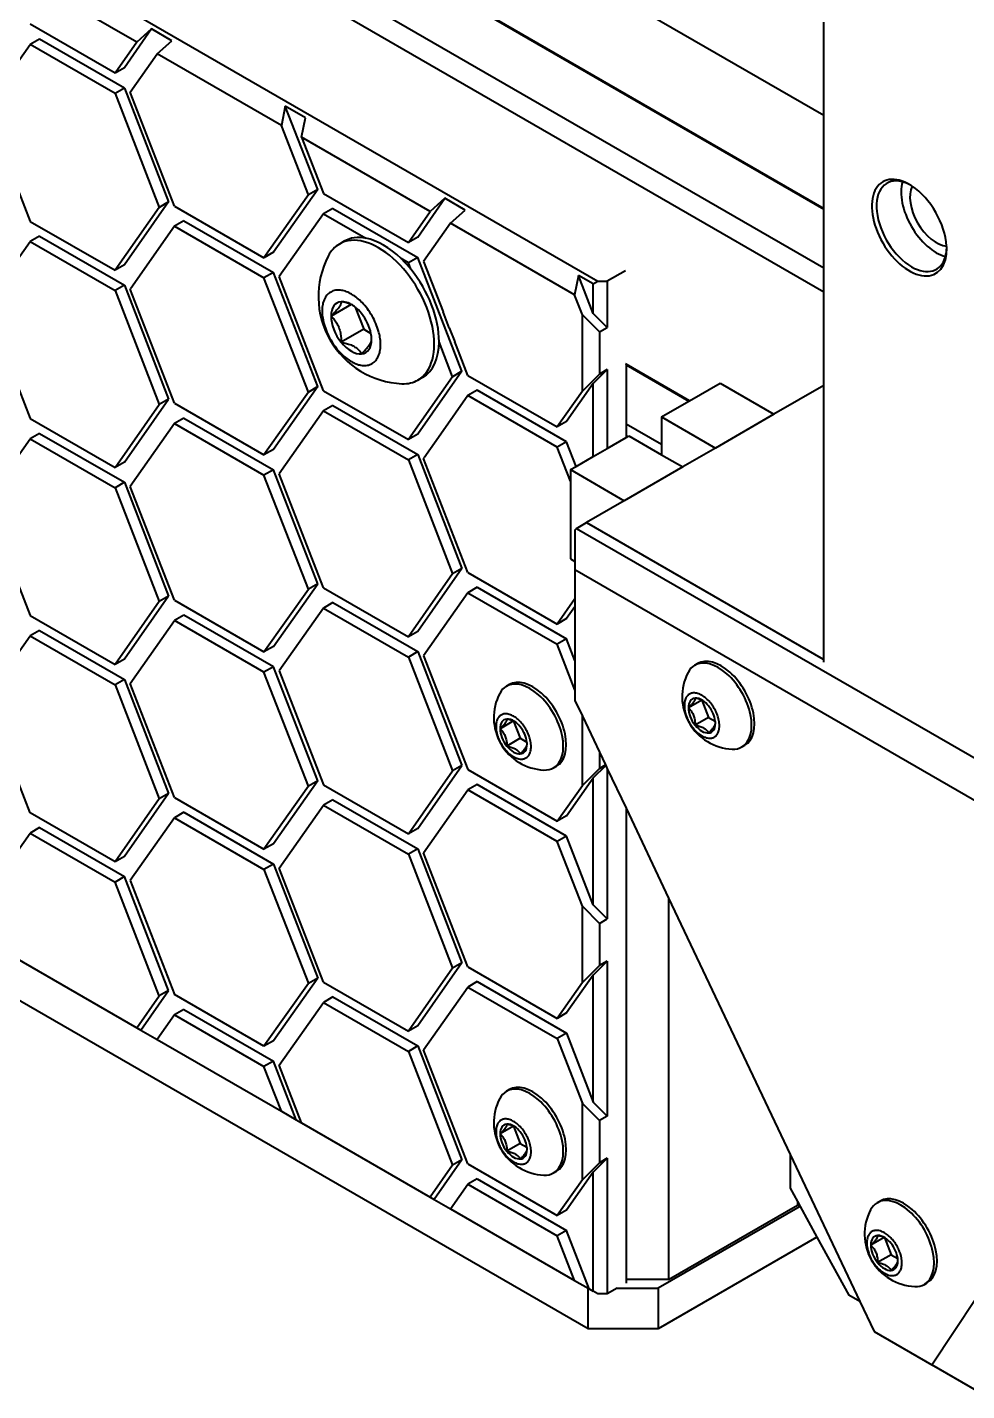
# Model space of a CAD drawing. Header units: millimetres. Extents: x 15 to 415, y 5 to 292.
# Drawn here: x 284.03 to 291.13, y 71.3 to 81.61 of the extents above; entities that cross this region are included whole.
import ezdxf

# ---------------------------------------------------------------- set-up
doc = ezdxf.new("R2010")
doc.units = ezdxf.units.MM
doc.layers.add('Geometries', color=7, linetype='Continuous')

msp = doc.modelspace()

# ---------------------------------------------------------------- linework, layer by layer
at = {"layer": 'Geometries', "linetype": 'Continuous', "lineweight": 40}
for p, q in [((276.6738, 88.6623), (290.0463, 80.9417)), ((273.3276, 88.354), (288.3387, 79.6873)), ((276.2337, 88.2069), (290.0463, 80.2322)), ((275.9715, 87.9145), (290.0463, 79.7884)), ((290.0463, 79.6047), (275.6929, 87.8916)), ((284.8546, 81.4948), (283.883, 82.0557)), ((284.6898, 81.2598), (284.0486, 81.63)), ((287.5234, 81.694), (290.0463, 80.2375)), ((290.0463, 80.9417), (290.0463, 81.6459)), ((284.1193, 81.5177), (284.0486, 81.4769)), ((284.7605, 81.1475), (284.1193, 81.5177)), ((284.9661, 81.5937), (284.7605, 81.3006)), ((284.9661, 81.5937), (284.8546, 81.4948)), ((285.1191, 81.5053), (284.9661, 81.5937)), ((283.7132, 81.0021), (284.0486, 81.4769)), ((284.6898, 81.1067), (284.0486, 81.4769)), ((284.8546, 81.4948), (284.6898, 81.2598)), ((285.0076, 81.4064), (285.1191, 81.5053)), ((284.8047, 81.117), (285.0076, 81.4064)), ((285.9466, 80.8643), (285.0076, 81.4064)), ((284.7605, 81.3006), (284.6898, 81.2598)), ((284.7605, 81.1475), (284.6898, 81.1067)), ((284.6898, 81.1067), (285.0235, 80.2456)), ((284.7605, 81.1475), (285.0942, 80.2864)), ((285.1384, 80.2558), (284.8047, 81.117)), ((283.7132, 81.0021), (284.0486, 80.1399)), ((285.9763, 81.0104), (285.9466, 80.8643)), ((286.1296, 80.922), (285.9763, 81.0104)), ((286.2213, 80.3807), (285.9763, 81.0104)), ((286.0998, 80.7758), (286.1296, 80.922)), ((290.0463, 80.2375), (290.0463, 80.9417)), ((286.1506, 80.3399), (285.9466, 80.8643)), ((287.0714, 80.2149), (286.0998, 80.7758)), ((286.0998, 80.7758), (286.2654, 80.3502)), ((285.0942, 80.2864), (284.7605, 79.8105)), ((285.0942, 80.2864), (285.0235, 80.2456)), ((286.1506, 80.3399), (285.8152, 79.865)), ((286.2213, 80.3807), (285.8859, 79.9058)), ((286.2213, 80.3807), (286.1506, 80.3399)), ((286.2654, 80.3502), (286.9066, 79.98)), ((286.9773, 80.0208), (287.1828, 80.3138)), ((287.1828, 80.3138), (287.0714, 80.2149)), ((287.3359, 80.2255), (287.1828, 80.3138)), ((285.0235, 80.2456), (284.6898, 79.7697)), ((285.1384, 80.2558), (285.8152, 79.865)), ((286.2654, 80.1971), (285.93, 79.7222)), ((286.3361, 80.2379), (286.2654, 80.1971)), ((286.2654, 80.1971), (286.586, 80.012)), ((286.3361, 80.2379), (286.9773, 79.8677)), ((286.9066, 79.98), (287.0714, 80.2149)), ((287.2244, 80.1265), (287.3359, 80.2255)), ((290.0463, 80.2322), (290.0463, 80.2375)), ((290.0463, 79.7884), (290.0463, 80.2322)), ((284.0486, 80.1399), (284.6898, 79.7697)), ((285.1383, 80.1027), (284.8089, 79.633)), ((285.2091, 80.1435), (285.1383, 80.1027)), ((285.1383, 80.1027), (285.8152, 79.7119)), ((285.2091, 80.1435), (285.8859, 79.7528)), ((287.2244, 80.1265), (287.0214, 79.8371)), ((288.1617, 79.5854), (287.2244, 80.1265)), ((288.264, 71.7696), (273.9561, 80.0303)), ((283.7132, 79.5119), (284.0486, 79.9868)), ((284.1193, 80.0276), (284.0486, 79.9868)), ((284.0486, 79.9868), (284.6898, 79.6166)), ((284.1193, 80.0276), (284.7605, 79.6574)), ((286.4216, 79.9897), (286.3852, 79.9686)), ((286.9773, 80.0208), (286.9066, 79.98)), ((285.8859, 79.9058), (285.8152, 79.865)), ((284.7605, 79.8105), (284.6898, 79.7697)), ((286.9066, 79.8269), (286.8511, 79.8589)), ((286.9773, 79.8677), (286.9066, 79.8269)), ((286.9258, 79.7774), (286.9066, 79.8269)), ((287.311, 79.0065), (286.9773, 79.8677)), ((287.0214, 79.8371), (287.1691, 79.4561)), ((288.5464, 79.7664), (288.4094, 79.6873)), ((290.0463, 79.6047), (290.0463, 79.7884)), ((285.8859, 79.7528), (285.8152, 79.7119)), ((286.1506, 78.8498), (285.8152, 79.7119)), ((286.2213, 78.8906), (285.8859, 79.7528)), ((286.2654, 78.86), (285.93, 79.7222)), ((288.1915, 79.7315), (288.1617, 79.5854)), ((288.3034, 79.4439), (288.1915, 79.7315)), ((288.3034, 79.6669), (288.1915, 79.7315)), ((288.3034, 79.6669), (288.3387, 79.6873)), ((288.3034, 79.4439), (288.3034, 79.6669)), ((288.3387, 79.6873), (288.4094, 79.6873)), ((288.4094, 79.6873), (288.4094, 79.3382)), ((284.7605, 79.6574), (284.6898, 79.6166)), ((284.6898, 79.6166), (285.0235, 78.7554)), ((284.7605, 79.6574), (285.0942, 78.7963)), ((284.8047, 79.6269), (284.8089, 79.633)), ((285.1383, 78.7657), (284.8047, 79.6269)), ((288.221, 79.4329), (288.1617, 79.5854)), ((290.0463, 78.8997), (290.0463, 79.6047)), ((283.7132, 79.5119), (284.0486, 78.6498)), ((286.4738, 79.511), (286.3223, 79.4235)), ((286.4013, 79.5319), (286.3989, 79.5324)), ((286.5039, 79.4924), (286.569, 79.3245)), ((287.1929, 79.3945), (287.1691, 79.4561)), ((287.2158, 79.3356), (287.1929, 79.3945)), ((288.221, 78.8562), (288.221, 79.4329)), ((288.221, 79.4329), (288.3503, 79.304)), ((288.4094, 79.3382), (288.3034, 79.4439)), ((286.569, 79.3245), (286.3989, 79.2262)), ((286.569, 79.3245), (286.6238, 79.2928)), ((287.2158, 79.3356), (287.2569, 79.2295)), ((288.3503, 79.304), (288.4094, 79.3382)), ((288.3503, 79.304), (288.3503, 78.985)), ((287.2403, 78.9657), (287.1383, 79.2289)), ((287.2619, 79.2166), (287.2569, 79.2295)), ((287.2846, 79.1579), (287.2619, 79.2166)), ((287.3551, 78.9759), (287.2846, 79.1579)), ((288.5508, 79.0596), (288.5464, 79.0622)), ((289.0306, 78.7826), (288.5508, 79.0596)), ((288.5508, 79.0596), (288.5508, 79.0544)), ((288.5508, 79.0544), (289.026, 78.78)), ((288.5508, 79.0544), (288.5508, 78.6105)), ((287.2403, 78.9657), (286.9066, 78.4898)), ((287.311, 79.0065), (286.9773, 78.5307)), ((287.0154, 78.9613), (286.9789, 78.9402)), ((287.311, 79.0065), (287.2403, 78.9657)), ((287.3551, 78.9759), (288.0303, 78.5861)), ((288.221, 78.8562), (288.3503, 78.985)), ((288.3034, 78.9134), (288.4094, 79.0191)), ((288.4094, 79.0191), (288.3503, 78.985)), ((288.4094, 79.0191), (288.4094, 78.424)), ((286.1506, 78.8498), (285.8152, 78.3749)), ((286.2213, 78.8906), (285.8859, 78.4158)), ((286.2213, 78.8906), (286.1506, 78.8498)), ((286.2654, 78.86), (286.9066, 78.4898)), ((287.4258, 78.8637), (287.3551, 78.8229)), ((288.101, 78.4738), (287.4258, 78.8637)), ((288.221, 78.8562), (288.0303, 78.5861)), ((288.3034, 78.9134), (288.101, 78.6269)), ((288.3034, 78.3628), (288.3034, 78.9134)), ((289.0306, 78.7826), (289.262, 78.9162)), ((289.262, 78.9162), (289.6685, 78.6815)), ((290.0463, 78.8997), (289.6685, 78.6815)), ((290.0463, 76.8329), (290.0463, 78.8997)), ((284.6898, 78.2796), (285.0235, 78.7554)), ((284.7605, 78.3204), (285.0942, 78.7963)), ((285.0942, 78.7963), (285.0235, 78.7554)), ((285.1383, 78.7657), (285.8152, 78.3749)), ((286.3361, 78.7478), (286.2654, 78.707)), ((286.3361, 78.7478), (286.9773, 78.3776)), ((287.3551, 78.8229), (287.1505, 78.5311)), ((288.0303, 78.433), (287.3551, 78.8229)), ((288.82, 78.6611), (289.026, 78.78)), ((289.026, 78.78), (289.0306, 78.7826)), ((284.0486, 78.6498), (284.6898, 78.2796)), ((285.2091, 78.6534), (285.1384, 78.6126)), ((285.2091, 78.6534), (285.8859, 78.2627)), ((286.2654, 78.707), (285.93, 78.2321)), ((286.2654, 78.707), (286.9066, 78.3368)), ((288.82, 78.6611), (289.2265, 78.4264)), ((288.82, 78.6611), (288.82, 78.4551)), ((289.6685, 78.6815), (289.2265, 78.4264)), ((284.1193, 78.5375), (284.0486, 78.4967)), ((284.1193, 78.5375), (284.7605, 78.1673)), ((285.1384, 78.6126), (284.8047, 78.1368)), ((285.1384, 78.6126), (285.8152, 78.2218)), ((286.9773, 78.5307), (286.9066, 78.4898)), ((287.1505, 78.5311), (287.0257, 78.3531)), ((288.101, 78.6269), (288.0303, 78.5861)), ((288.5508, 78.6105), (288.82, 78.4551)), ((288.5508, 78.6105), (288.5508, 78.5057)), ((283.7132, 78.0218), (284.0486, 78.4967)), ((284.0486, 78.4967), (284.6898, 78.1265)), ((288.101, 78.4738), (288.0303, 78.433)), ((288.1306, 78.1753), (288.0303, 78.433)), ((288.1734, 78.2878), (288.101, 78.4738)), ((288.4094, 78.424), (288.5508, 78.5057)), ((288.5508, 78.5057), (288.5725, 78.5182)), ((288.5725, 78.5182), (288.82, 78.3753)), ((288.82, 78.4551), (288.82, 78.3753)), ((289.2265, 78.4264), (288.9791, 78.2835)), ((285.8859, 78.4158), (285.8152, 78.3749)), ((286.9773, 78.3776), (286.9066, 78.3368)), ((286.9066, 78.3368), (287.2403, 77.4756)), ((286.9773, 78.3776), (287.311, 77.5164)), ((287.0214, 78.347), (287.0257, 78.3531)), ((287.3551, 77.4859), (287.0214, 78.347)), ((288.1734, 78.2878), (288.3034, 78.3628)), ((288.3034, 78.3628), (288.4094, 78.424)), ((288.82, 78.3753), (288.9791, 78.2835)), ((284.7605, 78.3204), (284.6898, 78.2796)), ((285.8859, 78.2627), (285.8152, 78.2218)), ((286.1506, 77.3597), (285.8152, 78.2218)), ((286.2213, 77.4005), (285.8859, 78.2627)), ((286.2654, 77.3699), (285.93, 78.2321)), ((288.1306, 78.263), (288.1734, 78.2878)), ((288.1306, 78.263), (288.5371, 78.0283)), ((288.1306, 78.263), (288.1306, 78.1753)), ((288.9791, 78.2835), (288.5371, 78.0283)), ((284.7605, 78.1673), (284.6898, 78.1265)), ((284.6898, 78.1265), (285.0235, 77.2653)), ((284.7605, 78.1673), (285.0942, 77.3062)), ((285.1384, 77.2756), (284.8047, 78.1368)), ((288.1306, 78.1753), (288.1306, 77.5894)), ((283.7132, 78.0218), (284.0486, 77.1597)), ((288.5371, 78.0283), (288.2519, 77.8637)), ((288.1646, 77.8051), (288.1774, 77.8194)), ((288.1774, 77.8194), (288.2519, 77.8624)), ((288.1774, 77.8194), (293.0775, 74.9903)), ((288.2519, 77.8637), (290.0418, 76.8303)), ((288.2519, 77.8624), (288.2519, 77.8637)), ((288.2519, 77.8624), (288.253, 77.863)), ((288.253, 77.863), (290.0418, 76.8303)), ((288.1646, 77.8051), (288.1646, 77.5698)), ((287.311, 77.5164), (286.9773, 77.0406)), ((287.311, 77.5164), (287.2403, 77.4756)), ((288.1306, 77.5894), (288.1646, 77.5698)), ((288.1646, 77.5698), (288.1646, 77.5058)), ((292.7649, 74.8499), (288.1646, 77.5058)), ((288.1646, 77.5058), (288.1646, 77.2862)), ((285.8859, 76.9256), (286.2213, 77.4005)), ((286.2213, 77.4005), (286.1506, 77.3597)), ((287.2403, 77.4756), (286.9066, 76.9997)), ((287.3551, 77.4859), (288.0303, 77.096)), ((285.0942, 77.3062), (284.7605, 76.8303)), ((285.0942, 77.3062), (285.0235, 77.2653)), ((285.8152, 76.8848), (286.1506, 77.3597)), ((286.2654, 77.3699), (286.9066, 76.9997)), ((287.3551, 77.3328), (287.0214, 76.8569)), ((287.4258, 77.3736), (287.3551, 77.3328)), ((287.3551, 77.3328), (288.0303, 76.9429)), ((287.4258, 77.3736), (288.101, 76.9838)), ((285.0235, 77.2653), (284.6898, 76.7895)), ((285.1384, 77.2756), (285.8152, 76.8848)), ((286.2654, 77.2168), (285.93, 76.742)), ((286.3361, 77.2577), (286.2654, 77.2168)), ((286.2654, 77.2168), (286.9066, 76.8466)), ((286.3361, 77.2577), (286.9773, 76.8875)), ((288.1646, 77.2862), (288.0303, 77.096)), ((288.1646, 77.2269), (288.101, 77.1369)), ((288.1646, 77.2862), (288.1646, 77.2269)), ((288.1646, 77.2269), (288.1646, 76.8203)), ((284.0486, 77.1597), (284.6898, 76.7895)), ((284.8047, 76.6466), (285.1384, 77.1225)), ((285.2091, 77.1633), (285.1384, 77.1225)), ((285.8152, 76.7317), (285.1384, 77.1225)), ((285.8859, 76.7725), (285.2091, 77.1633)), ((288.101, 77.1369), (288.0303, 77.096)), ((283.7132, 76.5317), (284.0486, 77.0066)), ((284.1193, 77.0474), (284.0486, 77.0066)), ((284.0486, 77.0066), (284.6898, 76.6364)), ((284.1193, 77.0474), (284.7605, 76.6772)), ((286.9773, 77.0406), (286.9066, 76.9997)), ((288.101, 76.9838), (288.0303, 76.9429)), ((288.1646, 76.8203), (288.101, 76.9838)), ((285.8859, 76.9256), (285.8152, 76.8848)), ((286.9773, 76.8875), (286.9066, 76.8466)), ((286.9773, 76.8875), (287.311, 76.0263)), ((288.1646, 76.5977), (288.0303, 76.9429)), ((284.7605, 76.8303), (284.6898, 76.7895)), ((286.9066, 76.8466), (287.2403, 75.9855)), ((287.0214, 76.8569), (287.3551, 75.9957)), ((288.1646, 76.8203), (288.1646, 76.5977)), ((289.0701, 76.7844), (289.092, 76.797)), ((290.0463, 76.8329), (290.0418, 76.8303)), ((290.0418, 76.8303), (290.0463, 76.8277)), ((290.0463, 76.8277), (290.0463, 76.8329)), ((290.0463, 76.8082), (290.0463, 76.8277)), ((284.7605, 76.6772), (284.6898, 76.6364)), ((284.7605, 76.6772), (285.0942, 75.816)), ((285.8859, 76.7725), (285.8152, 76.7317)), ((286.1506, 75.8696), (285.8152, 76.7317)), ((286.2213, 75.9104), (285.8859, 76.7725)), ((285.93, 76.742), (286.2654, 75.8798)), ((284.6898, 76.6364), (285.0235, 75.7752)), ((285.1384, 75.7855), (284.8047, 76.6466)), ((287.647, 76.6262), (287.6689, 76.6388)), ((288.1646, 76.5977), (288.1646, 76.5189)), ((284.0486, 75.6696), (283.7132, 76.5317)), ((288.1646, 76.5189), (288.221, 76.3999)), ((289.1232, 76.5215), (289.0222, 76.4632)), ((289.0732, 76.5358), (289.0792, 76.5347)), ((289.1232, 76.5216), (289.1194, 76.5231)), ((289.1248, 76.5209), (289.1232, 76.5216)), ((289.1248, 76.5209), (289.1753, 76.3907)), ((287.6539, 76.3769), (287.6502, 76.3777)), ((288.221, 76.3999), (288.3503, 76.1271)), ((288.221, 75.8759), (288.221, 76.3999)), ((289.1753, 76.3907), (289.0732, 76.3317)), ((289.1753, 76.3907), (289.2254, 76.3618)), ((287.7001, 76.3633), (287.5991, 76.3051)), ((287.7018, 76.3627), (287.7002, 76.3634)), ((287.7017, 76.3627), (287.7523, 76.2325)), ((287.7523, 76.2325), (287.6502, 76.1735)), ((287.7523, 76.2325), (287.8023, 76.2036)), ((289.4263, 76.1674), (289.4482, 76.18)), ((288.3503, 76.1271), (288.3959, 76.0311)), ((288.3503, 76.1271), (288.3503, 76.0048)), ((286.9066, 75.5096), (287.2403, 75.9855)), ((286.9773, 75.5504), (287.311, 76.0263)), ((287.311, 76.0263), (287.2403, 75.9855)), ((287.3551, 75.9957), (288.0303, 75.6059)), ((288.0033, 76.0092), (288.0252, 76.0218)), ((288.3503, 76.0048), (288.221, 75.8759)), ((288.3034, 75.9332), (288.3977, 76.0272)), ((288.3503, 76.0048), (288.3959, 76.0311)), ((288.3959, 76.0311), (288.3977, 76.0272)), ((288.3977, 76.0272), (288.4094, 76.0025)), ((288.4094, 76.0025), (288.5508, 75.7041)), ((288.4094, 76.0025), (288.4094, 74.8678)), ((286.1506, 75.8696), (285.8152, 75.3947)), ((286.2213, 75.9104), (285.8859, 75.4355)), ((286.2213, 75.9104), (286.1506, 75.8696)), ((286.2654, 75.8798), (286.9066, 75.5096)), ((287.4258, 75.8835), (287.3551, 75.8426)), ((288.101, 75.4936), (287.4258, 75.8835)), ((288.0303, 75.6059), (288.221, 75.8759)), ((288.101, 75.6467), (288.3034, 75.9332)), ((288.3034, 74.9735), (288.3034, 75.9332)), ((285.0235, 75.7752), (284.6898, 75.2994)), ((285.0942, 75.816), (284.7605, 75.3402)), ((285.0942, 75.816), (285.0235, 75.7752)), ((285.1384, 75.7855), (285.8152, 75.3947)), ((286.3361, 75.7676), (286.2654, 75.7267)), ((286.3361, 75.7676), (286.9773, 75.3974)), ((287.0214, 75.3668), (287.3551, 75.8426)), ((288.0303, 75.4528), (287.3551, 75.8426)), ((284.6898, 75.2994), (284.0486, 75.6696)), ((285.2091, 75.6732), (285.1383, 75.6324)), ((285.2091, 75.6732), (285.8859, 75.2824)), ((285.93, 75.2519), (286.2654, 75.7267)), ((286.2654, 75.7267), (286.9066, 75.3565)), ((288.101, 75.6467), (288.0303, 75.6059)), ((288.5508, 75.7041), (288.8729, 75.0248)), ((288.5508, 75.7041), (288.5508, 72.1408)), ((284.1193, 75.5573), (284.0486, 75.5165)), ((284.1193, 75.5573), (284.7605, 75.1871)), ((285.1383, 75.6324), (284.8047, 75.1565)), ((285.1383, 75.6324), (285.8152, 75.2416)), ((286.9773, 75.5504), (286.9066, 75.5096)), ((283.7132, 75.0416), (284.0486, 75.5165)), ((284.0486, 75.5165), (284.6898, 75.1463)), ((288.101, 75.4936), (288.0303, 75.4528)), ((288.221, 74.9626), (288.0303, 75.4528)), ((288.3034, 74.9735), (288.101, 75.4936)), ((284.7605, 75.3402), (284.6898, 75.2994)), ((285.8859, 75.4355), (285.8152, 75.3947)), ((286.9773, 75.3974), (286.9066, 75.3565)), ((286.9066, 75.3565), (287.2403, 74.4954)), ((286.9773, 75.3974), (287.311, 74.5362)), ((287.3551, 74.5056), (287.0214, 75.3668)), ((285.8859, 75.2824), (285.8152, 75.2416)), ((285.8152, 75.2416), (286.1506, 74.3795)), ((285.8859, 75.2824), (286.2213, 74.4203)), ((286.2654, 74.3897), (285.93, 75.2519)), ((284.7605, 75.1871), (284.6898, 75.1463)), ((285.0235, 74.2851), (284.6898, 75.1463)), ((285.0942, 74.3259), (284.7605, 75.1871)), ((284.8047, 75.1565), (285.1383, 74.2954)), ((288.8729, 75.0248), (289.7915, 73.087)), ((288.8729, 75.0248), (288.8729, 72.1408)), ((288.221, 74.9626), (288.3503, 74.8337)), ((288.221, 74.3858), (288.221, 74.9626)), ((288.4094, 74.8678), (288.3034, 74.9735)), ((288.3503, 74.8337), (288.4094, 74.8678)), ((288.3503, 74.8337), (288.3503, 74.5147)), ((283.883, 74.6052), (284.8546, 74.0442)), ((287.311, 74.5362), (286.9773, 74.0603)), ((287.311, 74.5362), (287.2403, 74.4954)), ((288.221, 74.3858), (288.3503, 74.5147)), ((288.3034, 74.4431), (288.4094, 74.5488)), ((288.4094, 74.5488), (288.3503, 74.5147)), ((288.4094, 74.5488), (288.4094, 73.3777)), ((286.2213, 74.4203), (285.8859, 73.9454)), ((286.2213, 74.4203), (286.1506, 74.3795)), ((287.2403, 74.4954), (286.9066, 74.0195)), ((287.3551, 74.5056), (288.0303, 74.1158)), ((288.3034, 74.4431), (288.101, 74.1566)), ((288.3034, 73.4834), (288.3034, 74.4431)), ((284.8846, 74.0269), (285.0942, 74.3259)), ((285.0942, 74.3259), (285.0235, 74.2851)), ((286.1506, 74.3795), (285.8152, 73.9046)), ((286.2654, 74.3897), (286.9066, 74.0195)), ((287.0214, 73.8767), (287.3551, 74.3525)), ((287.4258, 74.3933), (287.3551, 74.3525)), ((287.3551, 74.3525), (288.0303, 73.9627)), ((287.4258, 74.3933), (288.101, 74.0035)), ((288.221, 74.3858), (288.0303, 74.1158)), ((290.8615, 71.4971), (292.7649, 74.3769)), ((284.8546, 74.0442), (285.0235, 74.2851)), ((285.8152, 73.9046), (285.1383, 74.2954)), ((285.93, 73.7618), (286.2654, 74.2366)), ((286.3361, 74.2774), (286.2654, 74.2366)), ((286.2654, 74.2366), (286.9066, 73.8664)), ((286.3361, 74.2774), (286.9773, 73.9072)), ((285.1384, 74.1423), (285.0076, 73.9559)), ((285.2091, 74.1831), (285.1384, 74.1423)), ((285.1384, 74.1423), (285.8152, 73.7515)), ((285.2091, 74.1831), (285.8859, 73.7923)), ((288.101, 74.1566), (288.0303, 74.1158)), ((284.8546, 74.0442), (284.8846, 74.0269)), ((284.8846, 74.0269), (285.0076, 73.9559)), ((286.9773, 74.0603), (286.9066, 74.0195)), ((288.101, 74.0035), (288.0303, 73.9627)), ((288.101, 74.0035), (288.3034, 73.4834)), ((285.0076, 73.9559), (285.0076, 73.9559)), ((285.0076, 73.9559), (285.9466, 73.4138)), ((285.8859, 73.9454), (285.8152, 73.9046)), ((286.9773, 73.9072), (286.9066, 73.8664)), ((286.9773, 73.9072), (287.311, 73.0461)), ((288.0303, 73.9627), (288.221, 73.4725)), ((285.8859, 73.7923), (285.8152, 73.7515)), ((286.0583, 73.3493), (285.8859, 73.7923)), ((286.9066, 73.8664), (287.2403, 73.0053)), ((287.3551, 73.0155), (287.0214, 73.8767)), ((285.9466, 73.4138), (285.8152, 73.7515)), ((286.0998, 73.3253), (285.93, 73.7618)), ((287.647, 73.5644), (287.6689, 73.577)), ((288.4094, 73.3777), (288.3034, 73.4834)), ((285.9466, 73.4138), (286.0583, 73.3493)), ((288.3503, 73.3436), (288.221, 73.4725)), ((288.221, 72.8957), (288.221, 73.4725)), ((288.4094, 73.3777), (288.3503, 73.3436)), ((286.0583, 73.3493), (286.0998, 73.3253)), ((286.0998, 73.3253), (286.0998, 73.3253)), ((286.0998, 73.3253), (287.0714, 72.7644)), ((287.7001, 73.3015), (287.5991, 73.2432)), ((287.7018, 73.3008), (287.7002, 73.3015)), ((287.7017, 73.3008), (287.7523, 73.1706)), ((288.3503, 73.3436), (288.3503, 73.0246)), ((287.7523, 73.1706), (287.6502, 73.1117)), ((287.7523, 73.1706), (287.8023, 73.1417)), ((289.7915, 73.087), (290.3187, 71.9749)), ((289.7915, 73.087), (289.7915, 72.8323)), ((287.2403, 73.0053), (287.0714, 72.7644)), ((287.311, 73.0461), (287.1013, 72.7471)), ((287.311, 73.0461), (287.2403, 73.0053)), ((287.3551, 73.0155), (288.0303, 72.6257)), ((288.221, 72.8957), (288.3503, 73.0246)), ((288.3034, 72.953), (288.4094, 73.0587)), ((288.4094, 73.0587), (288.3503, 73.0246)), ((288.4094, 73.0587), (288.4094, 72.0327)), ((287.2244, 72.676), (287.3551, 72.8624)), ((287.4258, 72.9032), (287.3551, 72.8624)), ((287.3551, 72.8624), (288.0303, 72.4726)), ((287.4258, 72.9032), (288.101, 72.5134)), ((288.0033, 72.9473), (288.0252, 72.9599)), ((288.221, 72.8957), (288.0303, 72.6257)), ((288.3034, 72.953), (288.101, 72.6665)), ((288.3034, 72.0531), (288.3034, 72.953)), ((287.0714, 72.7644), (287.1013, 72.7471)), ((289.7915, 72.8323), (289.846, 72.7326)), ((287.1013, 72.7471), (287.2244, 72.676)), ((287.2244, 72.676), (288.1617, 72.1349)), ((287.2244, 72.676), (287.2244, 72.676)), ((288.101, 72.6665), (288.0303, 72.6257)), ((289.8666, 72.6949), (288.7943, 72.0758)), ((288.8729, 72.1408), (289.846, 72.7026)), ((289.846, 72.7326), (289.8624, 72.7026)), ((289.846, 72.7326), (289.846, 72.7026)), ((289.846, 72.7026), (289.8624, 72.7026)), ((289.8624, 72.7026), (289.8666, 72.6949)), ((289.8666, 72.6949), (289.9939, 72.4622)), ((290.449, 72.7223), (290.4708, 72.735)), ((288.101, 72.5134), (288.0303, 72.4726)), ((288.1617, 72.1349), (288.0303, 72.4726)), ((288.2734, 72.0704), (288.101, 72.5134)), ((289.9939, 72.4622), (288.7943, 71.7696)), ((289.9939, 72.4622), (290.2334, 72.0241)), ((290.502, 72.4595), (290.4011, 72.4012)), ((290.5037, 72.4588), (290.5021, 72.4595)), ((290.5037, 72.4588), (290.5542, 72.3286)), ((290.5542, 72.3286), (290.4521, 72.2697)), ((290.5542, 72.3286), (290.6043, 72.2997)), ((288.5508, 72.1408), (288.5508, 72.1143)), ((288.8729, 72.1408), (288.5508, 72.1408)), ((288.1617, 72.1349), (288.264, 72.0758)), ((288.264, 72.0758), (288.2734, 72.0704)), ((288.264, 71.7696), (288.264, 72.0758)), ((288.2734, 72.0704), (288.3034, 72.0531)), ((288.3387, 72.0327), (288.3034, 72.0531)), ((288.4842, 72.0758), (288.4094, 72.0327)), ((288.4842, 72.0758), (288.7943, 72.0758)), ((288.7943, 72.0758), (288.7943, 71.7696)), ((290.8052, 72.1053), (290.8271, 72.1179)), ((288.4094, 72.0327), (288.3387, 72.0327)), ((290.3187, 71.9749), (290.2334, 72.0241)), ((290.3187, 71.9749), (290.426, 71.7485)), ((288.7943, 71.7696), (288.264, 71.7696)), ((290.426, 71.7485), (290.8615, 71.4971)), ((291.2007, 71.3012), (290.8615, 71.4971))]:
    msp.add_line(p, q, dxfattribs=at)
at = {"layer": 'Geometries', "linetype": 'Continuous', "lineweight": 40, "flags": 128}
for points in [[(286.6964, 79.2076), (286.6962, 79.2178), (286.6957, 79.2285), (286.6948, 79.2395), (286.6935, 79.2508), (286.6917, 79.2624), (286.6897, 79.274), (286.6872, 79.286), (286.6842, 79.2981), (286.6809, 79.3104), (286.6766, 79.3246), (286.6717, 79.339), (286.6663, 79.3535), (286.6604, 79.368), (286.6539, 79.3825), (286.647, 79.3969), (286.6396, 79.4112), (286.6317, 79.4253), (286.6234, 79.4392), (286.6147, 79.4528), (286.6057, 79.466), (286.5964, 79.4789), (286.5868, 79.4913), (286.5769, 79.5032), (286.5669, 79.5146), (286.5568, 79.5254), (286.5476, 79.5346), (286.5384, 79.5434), (286.5291, 79.5516), (286.5199, 79.5594), (286.5107, 79.5666), (286.5018, 79.5733), (286.4929, 79.5794), (286.4841, 79.5851), (286.4754, 79.5903), (286.4666, 79.5952), (286.4577, 79.5997), (286.4486, 79.6039), (286.4395, 79.6076), (286.4303, 79.611), (286.4212, 79.6138), (286.4122, 79.6161), (286.4031, 79.618), (286.3941, 79.6193), (286.384, 79.6202), (286.3739, 79.6204), (286.3641, 79.6198), (286.3545, 79.6185), (286.3452, 79.6164), (286.3362, 79.6136), (286.3275, 79.6101), (286.3192, 79.6058), (286.3113, 79.6007), (286.3039, 79.595), (286.2969, 79.5886), (286.2905, 79.5815), (286.2846, 79.5739), (286.2791, 79.5656), (286.2743, 79.5569), (286.27, 79.5477), (286.2666, 79.539), (286.2636, 79.5301), (286.2611, 79.5209), (286.259, 79.5115), (286.2573, 79.5018), (286.256, 79.4922), (286.2552, 79.4825), (286.2546, 79.4726), (286.2545, 79.4627), (286.2546, 79.4524), (286.2552, 79.4418), (286.2561, 79.4308), (286.2574, 79.4195), (286.2591, 79.4079), (286.2612, 79.3962), (286.2637, 79.3843), (286.2666, 79.3722), (286.27, 79.3598), (286.2743, 79.3456), (286.2791, 79.3313), (286.2846, 79.3168), (286.2905, 79.3023), (286.2969, 79.2878), (286.3039, 79.2734), (286.3113, 79.259), (286.3192, 79.2449), (286.3275, 79.231), (286.3362, 79.2175), (286.3452, 79.2042), (286.3545, 79.1914), (286.3641, 79.179), (286.3739, 79.1671), (286.384, 79.1557), (286.3941, 79.1449), (286.4033, 79.1356), (286.4125, 79.1269), (286.4217, 79.1186), (286.431, 79.1109), (286.4401, 79.1036), (286.4491, 79.097), (286.458, 79.0908), (286.4668, 79.0852), (286.4754, 79.08), (286.4843, 79.0751), (286.4932, 79.0705), (286.5022, 79.0664), (286.5114, 79.0626), (286.5206, 79.0593), (286.5296, 79.0565), (286.5387, 79.0541), (286.5478, 79.0523), (286.5568, 79.0509), (286.5669, 79.0501), (286.5769, 79.0499), (286.5868, 79.0504), (286.5964, 79.0518), (286.6057, 79.0538), (286.6147, 79.0566), (286.6234, 79.0602), (286.6317, 79.0645), (286.6396, 79.0695), (286.647, 79.0753), (286.6539, 79.0817), (286.6604, 79.0887), (286.6663, 79.0964), (286.6717, 79.1046), (286.6766, 79.1134), (286.6809, 79.1226), (286.6843, 79.1312), (286.6873, 79.1402), (286.6898, 79.1494), (286.6919, 79.1588), (286.6936, 79.1684), (286.6948, 79.1781), (286.6957, 79.1878), (286.6962, 79.1977), (286.6964, 79.2076)], [(286.3989, 79.5324), (286.3988, 79.5293), (286.3984, 79.5261), (286.3977, 79.5229), (286.3968, 79.5196), (286.3957, 79.5162), (286.3944, 79.5127), (286.3924, 79.5085), (286.3901, 79.5041), (286.3875, 79.4995), (286.3845, 79.4948), (286.3811, 79.4898), (286.3774, 79.4846), (286.3732, 79.4792), (286.3687, 79.4736), (286.3637, 79.4676), (286.3582, 79.4613), (286.3532, 79.4558), (286.3479, 79.45), (286.3422, 79.4439), (286.3361, 79.4375), (286.3294, 79.4307), (286.3223, 79.4235)], [(286.4739, 79.511), (286.4728, 79.5115), (286.4641, 79.5149), (286.4549, 79.5182), (286.4468, 79.5208), (286.4383, 79.5233), (286.4293, 79.5257), (286.4197, 79.528), (286.4096, 79.5303), (286.4013, 79.5319)], [(286.4859, 79.5055), (286.4809, 79.5079), (286.4739, 79.511)], [(286.3223, 79.4235), (286.3294, 79.4162), (286.3361, 79.409), (286.3422, 79.4018), (286.3479, 79.3947), (286.3532, 79.3876), (286.3582, 79.3805), (286.3637, 79.372), (286.3687, 79.3634), (286.3732, 79.3546), (286.3774, 79.3458), (286.3811, 79.3367), (286.3845, 79.3274), (286.3875, 79.3179), (286.3901, 79.3081), (286.3924, 79.2979), (286.3944, 79.2873), (286.3957, 79.2781), (286.3968, 79.2686), (286.3977, 79.2587), (286.3984, 79.2484), (286.3988, 79.2376), (286.3989, 79.2262)], [(286.3989, 79.2262), (286.4096, 79.2241), (286.4197, 79.2218), (286.4293, 79.2195), (286.4383, 79.2171), (286.4468, 79.2146), (286.4549, 79.212), (286.4641, 79.2087), (286.4728, 79.2053), (286.4809, 79.2017), (286.4886, 79.1979), (286.4959, 79.1939)], [(286.4959, 79.1939), (286.5029, 79.1897), (286.5094, 79.1852), (286.5157, 79.1805), (286.5216, 79.1755), (286.5273, 79.1702), (286.5318, 79.1655), (286.5361, 79.1606), (286.5403, 79.1554), (286.5443, 79.1499), (286.5482, 79.144), (286.552, 79.1378)], [(286.552, 79.1378), (286.5591, 79.145), (286.5657, 79.1518), (286.5718, 79.1582), (286.5776, 79.1643), (286.5829, 79.1701), (286.5878, 79.1756), (286.5933, 79.1819), (286.5983, 79.1879), (286.6029, 79.1936), (286.607, 79.199), (286.6108, 79.2041), (286.6141, 79.2091), (286.6171, 79.2138), (286.6198, 79.2184), (286.6221, 79.2228), (286.624, 79.2271), (286.6254, 79.2305), (286.6265, 79.2339), (286.6274, 79.2372), (286.628, 79.2404), (286.6284, 79.2436), (286.6285, 79.2467)], [(289.2568, 76.3278), (289.2566, 76.337), (289.2559, 76.3468), (289.2546, 76.3569), (289.2528, 76.3675), (289.2505, 76.3783), (289.2475, 76.3895), (289.2449, 76.398), (289.242, 76.4066), (289.2388, 76.4153), (289.2352, 76.424), (289.2314, 76.4327), (289.2272, 76.4414), (289.2227, 76.45), (289.218, 76.4584), (289.213, 76.4668), (289.2078, 76.4749), (289.2024, 76.4829), (289.1968, 76.4906), (289.191, 76.498), (289.1852, 76.5052), (289.1791, 76.512), (289.1731, 76.5185), (289.1649, 76.5266), (289.1566, 76.5341), (289.1484, 76.5409), (289.1402, 76.5471), (289.1322, 76.5526), (289.1243, 76.5574), (289.1164, 76.5617), (289.1083, 76.5655), (289.1001, 76.5688), (289.0919, 76.5715), (289.0837, 76.5735), (289.0755, 76.5748), (289.0694, 76.5754), (289.0634, 76.5755), (289.0575, 76.5751), (289.0517, 76.5743), (289.0461, 76.5731), (289.0407, 76.5714), (289.0355, 76.5693), (289.0305, 76.5667), (289.0258, 76.5637), (289.0213, 76.5602), (289.0172, 76.5564), (289.0133, 76.5522), (289.0097, 76.5476), (289.0065, 76.5426), (289.0036, 76.5374), (289.001, 76.5318), (288.998, 76.5241), (288.9957, 76.5159), (288.9939, 76.5074), (288.9926, 76.4987), (288.9919, 76.4899), (288.9917, 76.4809), (288.9919, 76.4716), (288.9926, 76.4619), (288.9939, 76.4517), (288.9957, 76.4412), (288.998, 76.4303), (289.001, 76.4191), (289.0036, 76.4106), (289.0065, 76.402), (289.0097, 76.3933), (289.0133, 76.3846), (289.0172, 76.3759), (289.0213, 76.3673), (289.0258, 76.3587), (289.0305, 76.3502), (289.0355, 76.3419), (289.0407, 76.3337), (289.0461, 76.3258), (289.0517, 76.3181), (289.0575, 76.3106), (289.0634, 76.3035), (289.0694, 76.2967), (289.0755, 76.2902), (289.0837, 76.282), (289.0919, 76.2745), (289.1001, 76.2677), (289.1083, 76.2616), (289.1164, 76.2561), (289.1243, 76.2512), (289.1322, 76.2469), (289.1402, 76.2431), (289.1484, 76.2399), (289.1566, 76.2372), (289.1649, 76.2351), (289.1731, 76.2338), (289.1791, 76.2333), (289.1852, 76.2332), (289.191, 76.2335), (289.1968, 76.2343), (289.2024, 76.2355), (289.2078, 76.2372), (289.213, 76.2394), (289.218, 76.2419), (289.2227, 76.245), (289.2272, 76.2484), (289.2314, 76.2522), (289.2352, 76.2565), (289.2388, 76.2611), (289.242, 76.266), (289.2449, 76.2713), (289.2475, 76.2768), (289.2505, 76.2846), (289.2528, 76.2927), (289.2546, 76.3012), (289.2559, 76.3099), (289.2566, 76.3188), (289.2568, 76.3278)], [(289.0732, 76.5358), (289.0731, 76.5333), (289.0727, 76.5308), (289.0721, 76.5282), (289.0713, 76.5255), (289.0702, 76.5227), (289.0686, 76.5192), (289.0665, 76.5154), (289.0642, 76.5115), (289.0614, 76.5074), (289.0582, 76.5031), (289.0546, 76.4985), (289.0506, 76.4936), (289.0461, 76.4884), (289.0421, 76.484), (289.0378, 76.4793), (289.033, 76.4743), (289.0278, 76.4689), (289.0222, 76.4632)], [(289.1194, 76.5231), (289.1182, 76.5236), (289.1106, 76.5263), (289.1041, 76.5284), (289.0971, 76.5304), (289.0897, 76.5323), (289.0818, 76.5341), (289.0792, 76.5347)], [(289.1311, 76.5179), (289.1252, 76.5207), (289.1248, 76.5209)], [(287.8338, 76.1696), (287.8336, 76.1788), (287.8328, 76.1886), (287.8316, 76.1987), (287.8298, 76.2093), (287.8274, 76.2201), (287.8245, 76.2313), (287.8219, 76.2398), (287.819, 76.2484), (287.8157, 76.2571), (287.8122, 76.2658), (287.8083, 76.2745), (287.8041, 76.2832), (287.7997, 76.2918), (287.795, 76.3003), (287.79, 76.3086), (287.7848, 76.3167), (287.7794, 76.3247), (287.7738, 76.3324), (287.768, 76.3398), (287.7621, 76.347), (287.7561, 76.3538), (287.75, 76.3603), (287.7418, 76.3684), (287.7336, 76.3759), (287.7253, 76.3827), (287.7172, 76.3889), (287.7091, 76.3944), (287.7012, 76.3992), (287.6933, 76.4035), (287.6852, 76.4073), (287.6771, 76.4106), (287.6688, 76.4133), (287.6606, 76.4153), (287.6524, 76.4166), (287.6463, 76.4172), (287.6403, 76.4173), (287.6344, 76.4169), (287.6287, 76.4162), (287.6231, 76.4149), (287.6176, 76.4132), (287.6124, 76.4111), (287.6075, 76.4085), (287.6027, 76.4055), (287.5983, 76.402), (287.5941, 76.3982), (287.5902, 76.394), (287.5867, 76.3894), (287.5834, 76.3844), (287.5805, 76.3792), (287.5779, 76.3737), (287.575, 76.3659), (287.5726, 76.3577), (287.5708, 76.3493), (287.5696, 76.3405), (287.5689, 76.3317), (287.5686, 76.3227), (287.5689, 76.3134), (287.5696, 76.3037), (287.5708, 76.2935), (287.5726, 76.283), (287.575, 76.2721), (287.5779, 76.2609), (287.5805, 76.2524), (287.5834, 76.2438), (287.5867, 76.2351), (287.5902, 76.2264), (287.5941, 76.2177), (287.5983, 76.2091), (287.6027, 76.2005), (287.6075, 76.192), (287.6124, 76.1837), (287.6176, 76.1755), (287.6231, 76.1676), (287.6287, 76.1599), (287.6344, 76.1524), (287.6403, 76.1453), (287.6463, 76.1385), (287.6524, 76.132), (287.6606, 76.1238), (287.6688, 76.1163), (287.6771, 76.1095), (287.6852, 76.1034), (287.6933, 76.0979), (287.7012, 76.093), (287.7091, 76.0887), (287.7172, 76.0849), (287.7253, 76.0817), (287.7336, 76.079), (287.7418, 76.0769), (287.75, 76.0756), (287.7561, 76.0751), (287.7621, 76.075), (287.768, 76.0753), (287.7738, 76.0761), (287.7794, 76.0773), (287.7848, 76.079), (287.79, 76.0812), (287.795, 76.0837), (287.7997, 76.0868), (287.8041, 76.0902), (287.8083, 76.0941), (287.8122, 76.0983), (287.8157, 76.1029), (287.819, 76.1078), (287.8219, 76.1131), (287.8245, 76.1186), (287.8274, 76.1264), (287.8298, 76.1345), (287.8316, 76.143), (287.8328, 76.1517), (287.8336, 76.1606), (287.8338, 76.1696)], [(287.6502, 76.3777), (287.6501, 76.3751), (287.6497, 76.3726), (287.6491, 76.37), (287.6482, 76.3673), (287.6472, 76.3645), (287.6455, 76.361), (287.6435, 76.3572), (287.6411, 76.3533), (287.6383, 76.3492), (287.6352, 76.3449), (287.6316, 76.3403), (287.6276, 76.3354), (287.623, 76.3302), (287.6191, 76.3258), (287.6147, 76.3211), (287.61, 76.3161), (287.6048, 76.3107), (287.5991, 76.3051)], [(287.7002, 76.3634), (287.6951, 76.3654), (287.6875, 76.3681), (287.681, 76.3702), (287.6741, 76.3722), (287.6666, 76.3741), (287.6587, 76.3759), (287.6539, 76.3769)], [(289.0222, 76.4632), (289.0278, 76.4574), (289.033, 76.4517), (289.0378, 76.4459), (289.0421, 76.4403), (289.0461, 76.4346), (289.0506, 76.4275), (289.0546, 76.4202), (289.0582, 76.4129), (289.0614, 76.4054), (289.0642, 76.3976), (289.0665, 76.3896), (289.0686, 76.3812), (289.0702, 76.3724), (289.0713, 76.3651), (289.0721, 76.3574), (289.0727, 76.3493), (289.0731, 76.3408), (289.0732, 76.3317)], [(287.5991, 76.3051), (287.6048, 76.2992), (287.61, 76.2935), (287.6147, 76.2877), (287.6191, 76.2821), (287.623, 76.2764), (287.6276, 76.2693), (287.6316, 76.2621), (287.6352, 76.2547), (287.6383, 76.2472), (287.6411, 76.2394), (287.6435, 76.2314), (287.6455, 76.223), (287.6472, 76.2142), (287.6482, 76.2069), (287.6491, 76.1992), (287.6497, 76.1911), (287.6501, 76.1826), (287.6502, 76.1735)], [(287.7081, 76.3597), (287.7022, 76.3625), (287.7018, 76.3627)], [(289.0732, 76.3317), (289.0818, 76.33), (289.0897, 76.3282), (289.0971, 76.3263), (289.1041, 76.3243), (289.1106, 76.3222), (289.1182, 76.3195), (289.1252, 76.3166), (289.1318, 76.3135), (289.1379, 76.3102)], [(289.1379, 76.3102), (289.1437, 76.3066), (289.149, 76.3028), (289.1506, 76.3016)], [(289.1506, 76.3016), (289.1541, 76.2988), (289.1588, 76.2944), (289.1624, 76.2906), (289.1659, 76.2866), (289.1691, 76.2823), (289.1723, 76.2777), (289.1753, 76.2728)], [(289.1753, 76.2728), (289.1809, 76.2785), (289.1861, 76.2838), (289.1909, 76.2888), (289.1952, 76.2935), (289.1992, 76.298), (289.2037, 76.3032), (289.2077, 76.3081), (289.2113, 76.3127), (289.2145, 76.317), (289.2172, 76.3211), (289.2196, 76.325), (289.2216, 76.3287), (289.2233, 76.3323), (289.2244, 76.335), (289.2252, 76.3377), (289.2258, 76.3403), (289.2262, 76.3429), (289.2263, 76.3454)], [(287.6502, 76.1735), (287.6587, 76.1718), (287.6666, 76.17), (287.6741, 76.1681), (287.681, 76.1661), (287.6875, 76.164), (287.6951, 76.1613), (287.7022, 76.1584), (287.7088, 76.1553), (287.7149, 76.152)], [(287.7522, 76.1146), (287.7579, 76.1203), (287.7631, 76.1256), (287.7678, 76.1306), (287.7721, 76.1353), (287.7761, 76.1398), (287.7807, 76.145), (287.7847, 76.1499), (287.7883, 76.1545), (287.7914, 76.1588), (287.7942, 76.1629), (287.7966, 76.1668), (287.7986, 76.1705), (287.8003, 76.1741), (287.8013, 76.1768), (287.8022, 76.1795), (287.8025, 76.1808)], [(287.8025, 76.1808), (287.8028, 76.1821), (287.8031, 76.1847), (287.8033, 76.1872)], [(287.7149, 76.152), (287.7206, 76.1484), (287.726, 76.1446), (287.7276, 76.1434)], [(287.7276, 76.1434), (287.731, 76.1406), (287.7358, 76.1362), (287.7394, 76.1324), (287.7428, 76.1284), (287.7461, 76.1241), (287.7492, 76.1195), (287.7522, 76.1146)], [(287.8338, 73.1077), (287.8336, 73.117), (287.8328, 73.1267), (287.8316, 73.1369), (287.8298, 73.1474), (287.8274, 73.1583), (287.8245, 73.1694), (287.8219, 73.178), (287.819, 73.1866), (287.8157, 73.1953), (287.8122, 73.204), (287.8083, 73.2127), (287.8041, 73.2213), (287.7997, 73.2299), (287.795, 73.2384), (287.79, 73.2467), (287.7848, 73.2549), (287.7794, 73.2628), (287.7738, 73.2705), (287.768, 73.278), (287.7621, 73.2851), (287.7561, 73.2919), (287.75, 73.2984), (287.7418, 73.3066), (287.7336, 73.314), (287.7253, 73.3209), (287.7172, 73.327), (287.7091, 73.3325), (287.7012, 73.3374), (287.6933, 73.3416), (287.6852, 73.3455), (287.6771, 73.3487), (287.6688, 73.3514), (287.6606, 73.3534), (287.6524, 73.3548), (287.6463, 73.3553), (287.6403, 73.3554), (287.6344, 73.3551), (287.6287, 73.3543), (287.6231, 73.3531), (287.6176, 73.3514), (287.6124, 73.3492), (287.6075, 73.3466), (287.6027, 73.3436), (287.5983, 73.3402), (287.5941, 73.3363), (287.5902, 73.3321), (287.5867, 73.3275), (287.5834, 73.3226), (287.5805, 73.3173), (287.5779, 73.3118), (287.575, 73.304), (287.5726, 73.2959), (287.5708, 73.2874), (287.5696, 73.2787), (287.5689, 73.2698), (287.5686, 73.2608), (287.5689, 73.2516), (287.5696, 73.2418), (287.5708, 73.2317), (287.5726, 73.2211), (287.575, 73.2103), (287.5779, 73.1991), (287.5805, 73.1906), (287.5834, 73.1819), (287.5867, 73.1733), (287.5902, 73.1646), (287.5941, 73.1559), (287.5983, 73.1472), (287.6027, 73.1386), (287.6075, 73.1301), (287.6124, 73.1218), (287.6176, 73.1137), (287.6231, 73.1057), (287.6287, 73.098), (287.6344, 73.0906), (287.6403, 73.0834), (287.6463, 73.0766), (287.6524, 73.0701), (287.6606, 73.062), (287.6688, 73.0545), (287.6771, 73.0477), (287.6852, 73.0415), (287.6933, 73.036), (287.7012, 73.0312), (287.7091, 73.0269), (287.7172, 73.0231), (287.7253, 73.0198), (287.7336, 73.0171), (287.7418, 73.0151), (287.75, 73.0137), (287.7561, 73.0132), (287.7621, 73.0131), (287.768, 73.0135), (287.7738, 73.0142), (287.7794, 73.0155), (287.7848, 73.0172), (287.79, 73.0193), (287.795, 73.0219), (287.7997, 73.0249), (287.8041, 73.0283), (287.8083, 73.0322), (287.8122, 73.0364), (287.8157, 73.041), (287.819, 73.046), (287.8219, 73.0512), (287.8245, 73.0567), (287.8274, 73.0645), (287.8298, 73.0727), (287.8316, 73.0811), (287.8328, 73.0898), (287.8336, 73.0987), (287.8338, 73.1077)], [(287.6502, 73.3158), (287.6501, 73.3133), (287.6497, 73.3107), (287.6491, 73.3081), (287.6482, 73.3054), (287.6472, 73.3027), (287.6455, 73.2991), (287.6435, 73.2954), (287.6411, 73.2915), (287.6383, 73.2874), (287.6352, 73.2831), (287.6316, 73.2785), (287.6276, 73.2736), (287.623, 73.2684), (287.6191, 73.2639), (287.6147, 73.2592), (287.61, 73.2542), (287.6048, 73.2489), (287.5991, 73.2432)], [(287.7002, 73.3015), (287.6951, 73.3035), (287.6875, 73.3063), (287.681, 73.3084), (287.6741, 73.3103), (287.6666, 73.3122), (287.6587, 73.3141), (287.6502, 73.3158)], [(287.7081, 73.2979), (287.7022, 73.3006), (287.7018, 73.3008)], [(287.5991, 73.2432), (287.6048, 73.2373), (287.61, 73.2316), (287.6147, 73.2259), (287.6191, 73.2202), (287.623, 73.2145), (287.6276, 73.2074), (287.6316, 73.2002), (287.6352, 73.1928), (287.6383, 73.1853), (287.6411, 73.1776), (287.6435, 73.1695), (287.6455, 73.1612), (287.6472, 73.1524), (287.6482, 73.145), (287.6491, 73.1373), (287.6497, 73.1292), (287.6501, 73.1207), (287.6502, 73.1117)], [(287.6502, 73.1117), (287.6587, 73.1099), (287.6666, 73.1081), (287.6741, 73.1062), (287.681, 73.1042), (287.6875, 73.1022), (287.6951, 73.0994), (287.7022, 73.0965), (287.7088, 73.0934), (287.7149, 73.0901)], [(287.7149, 73.0901), (287.7206, 73.0866), (287.726, 73.0828), (287.7276, 73.0815)], [(287.7276, 73.0815), (287.731, 73.0787), (287.7358, 73.0743), (287.7394, 73.0705), (287.7428, 73.0665), (287.7461, 73.0623), (287.7492, 73.0577), (287.7522, 73.0527)], [(287.7522, 73.0527), (287.7579, 73.0584), (287.7631, 73.0638), (287.7678, 73.0688), (287.7721, 73.0735), (287.7761, 73.0779), (287.7807, 73.0831), (287.7847, 73.088), (287.7883, 73.0926), (287.7914, 73.0969), (287.7942, 73.101), (287.7966, 73.1049), (287.7986, 73.1087), (287.8003, 73.1122), (287.8013, 73.115), (287.8022, 73.1177), (287.8028, 73.1203), (287.8031, 73.1228), (287.8033, 73.1253)], [(290.6357, 72.2657), (290.6355, 72.275), (290.6347, 72.2847), (290.6335, 72.2948), (290.6317, 72.3054), (290.6293, 72.3163), (290.6264, 72.3274), (290.6238, 72.336), (290.6209, 72.3446), (290.6176, 72.3533), (290.6141, 72.362), (290.6102, 72.3707), (290.606, 72.3793), (290.6016, 72.3879), (290.5969, 72.3964), (290.5919, 72.4047), (290.5867, 72.4129), (290.5813, 72.4208), (290.5757, 72.4285), (290.5699, 72.4359), (290.564, 72.4431), (290.558, 72.4499), (290.5519, 72.4564), (290.5437, 72.4645), (290.5355, 72.472), (290.5272, 72.4789), (290.5191, 72.485), (290.511, 72.4905), (290.5031, 72.4953), (290.4952, 72.4996), (290.4872, 72.5034), (290.479, 72.5067), (290.4708, 72.5094), (290.4625, 72.5114), (290.4543, 72.5128), (290.4482, 72.5133), (290.4422, 72.5134), (290.4363, 72.5131), (290.4306, 72.5123), (290.425, 72.511), (290.4196, 72.5094), (290.4143, 72.5072), (290.4094, 72.5046), (290.4046, 72.5016), (290.4002, 72.4982), (290.396, 72.4943), (290.3921, 72.4901), (290.3886, 72.4855), (290.3853, 72.4806), (290.3824, 72.4753), (290.3798, 72.4698), (290.3769, 72.462), (290.3745, 72.4538), (290.3727, 72.4454), (290.3715, 72.4367), (290.3708, 72.4278), (290.3705, 72.4188), (290.3708, 72.4095), (290.3715, 72.3998), (290.3727, 72.3897), (290.3745, 72.3791), (290.3769, 72.3682), (290.3798, 72.3571), (290.3824, 72.3485), (290.3853, 72.3399), (290.3886, 72.3313), (290.3921, 72.3225), (290.396, 72.3138), (290.4002, 72.3052), (290.4046, 72.2966), (290.4094, 72.2881), (290.4143, 72.2798), (290.4196, 72.2716), (290.425, 72.2637), (290.4306, 72.256), (290.4363, 72.2486), (290.4422, 72.2414), (290.4482, 72.2346), (290.4543, 72.2281), (290.4625, 72.22), (290.4708, 72.2125), (290.479, 72.2056), (290.4872, 72.1995), (290.4952, 72.194), (290.5031, 72.1892), (290.511, 72.1849), (290.5191, 72.1811), (290.5272, 72.1778), (290.5355, 72.1751), (290.5437, 72.1731), (290.5519, 72.1717), (290.558, 72.1712), (290.564, 72.1711), (290.5699, 72.1714), (290.5757, 72.1722), (290.5813, 72.1735), (290.5867, 72.1752), (290.5919, 72.1773), (290.5969, 72.1799), (290.6016, 72.1829), (290.606, 72.1863), (290.6102, 72.1902), (290.6141, 72.1944), (290.6176, 72.199), (290.6209, 72.2039), (290.6238, 72.2092), (290.6264, 72.2147), (290.6293, 72.2225), (290.6317, 72.2307), (290.6335, 72.2391), (290.6347, 72.2478), (290.6355, 72.2567), (290.6357, 72.2657)], [(290.4521, 72.4738), (290.452, 72.4713), (290.4516, 72.4687), (290.451, 72.4661), (290.4501, 72.4634), (290.4491, 72.4607), (290.4474, 72.4571), (290.4454, 72.4534), (290.443, 72.4495), (290.4402, 72.4454), (290.4371, 72.441), (290.4335, 72.4365), (290.4295, 72.4316), (290.425, 72.4264), (290.421, 72.4219), (290.4166, 72.4172), (290.4119, 72.4122), (290.4067, 72.4069), (290.4011, 72.4012)], [(290.5021, 72.4595), (290.497, 72.4615), (290.4894, 72.4643), (290.4829, 72.4663), (290.476, 72.4683), (290.4686, 72.4702), (290.4606, 72.472), (290.4521, 72.4738)], [(290.51, 72.4559), (290.5041, 72.4586), (290.5037, 72.4588)], [(290.4011, 72.4012), (290.4067, 72.3953), (290.4119, 72.3896), (290.4166, 72.3839), (290.421, 72.3782), (290.425, 72.3725), (290.4295, 72.3654), (290.4335, 72.3582), (290.4371, 72.3508), (290.4402, 72.3433), (290.443, 72.3356), (290.4454, 72.3275), (290.4474, 72.3191), (290.4491, 72.3104), (290.4501, 72.303), (290.451, 72.2953), (290.4516, 72.2872), (290.452, 72.2787), (290.4521, 72.2697)], [(290.4521, 72.2697), (290.4606, 72.2679), (290.4686, 72.2661), (290.476, 72.2642), (290.4829, 72.2622), (290.4894, 72.2601), (290.497, 72.2574), (290.5041, 72.2545), (290.5107, 72.2514), (290.5168, 72.2481)], [(290.5168, 72.2481), (290.5225, 72.2445), (290.5279, 72.2408), (290.5295, 72.2395)], [(290.5541, 72.2107), (290.5598, 72.2164), (290.565, 72.2218), (290.5697, 72.2268), (290.5741, 72.2315), (290.578, 72.2359), (290.5826, 72.2411), (290.5866, 72.246), (290.5902, 72.2506), (290.5933, 72.2549), (290.5961, 72.259), (290.5985, 72.2629), (290.6005, 72.2666), (290.6022, 72.2702), (290.6032, 72.273), (290.6041, 72.2756), (290.6047, 72.2783), (290.6051, 72.2808), (290.6052, 72.2833)], [(290.5295, 72.2395), (290.5329, 72.2367), (290.5377, 72.2323), (290.5413, 72.2285), (290.5447, 72.2245), (290.548, 72.2202), (290.5511, 72.2157), (290.5541, 72.2107)]]:
    msp.add_lwpolyline(points, dxfattribs=at)
at = {"layer": 'Geometries', "linetype": 'Continuous', "lineweight": 40}
for centre, radius, start in [((286.8872, 79.5728), 0.6608, 152.52098), ((289.3713, 76.5469), 0.3965, 152.52099), ((287.9482, 76.3888), 0.3965, 152.52099), ((287.9482, 73.3269), 0.3965, 152.52099), ((290.7501, 72.4849), 0.3965, 152.52099)]:
    msp.add_arc(centre, radius, start, 267.47901, dxfattribs=at)
for centre, major_axis, ratio, start_param, end_param in [((290.6915, 80.0923), (0.2, -0.3464), 0.5773503, 2.3244296, 7.1003482), ((290.7092, 80.1025), (-0.1875, 0.3248), 0.5773503, 5.7653795, 8.6393798), ((290.8948, 80.2096), (-0.1875, 0.3248), 0.5773503, 0.5178058, 2.6237869), ((290.7092, 80.1025), (-0.1875, 0.3248), 0.5773503, 5.5305832, 5.7653795), ((290.8948, 80.2096), (-0.1406, 0.2436), 0.5773503, 0.3780362, 2.7635564), ((290.6915, 80.0923), (0.2, -0.3464), 0.5773503, 2.2829668, 2.3244296), ((290.6915, 80.0923), (0.2, -0.3464), 0.5773503, 0.8586259, 2.2829668), ((286.682, 79.4544), (0.2969, -0.5142), 0.5773502, 0, 3.1415927), ((286.7185, 79.4755), (0.2969, -0.5142), 0.5773502, 2.6773986, 3.1415927), ((286.7185, 79.4755), (0.2969, -0.5142), 0.5773502, 2.0349907, 2.6773986), ((286.682, 79.4544), (0.2969, -0.5142), 0.5773502, 3.1415927, 3.4943092), ((290.7092, 80.1025), (-0.1875, 0.3248), 0.5773503, 2.3561945, 3.6593984), ((290.7092, 80.1025), (-0.1875, 0.3248), 0.5773503, 3.6593984, 3.8941946), ((290.6915, 80.0923), (0.2, -0.3464), 0.5773503, 0.8171629, 0.8586259), ((286.7185, 79.4755), (0.2969, -0.5142), 0.5773502, 1.8398302, 2.0349907), ((286.7185, 79.4755), (0.2969, -0.5142), 0.5773502, 0.7767212, 1.8398302), ((286.4754, 79.3351), (0.1083, -0.1875), 0.5773502, 2.8797933, 3.9269909), ((286.4754, 79.3351), (0.1083, -0.1875), 0.5773502, 2.2881813, 2.8797933), ((286.4754, 79.3351), (0.1083, -0.1875), 0.5773502, 2.169344, 2.2881813), ((286.4754, 79.3351), (0.1083, -0.1875), 0.5773502, 1.8325958, 2.169344), ((286.4754, 79.3351), (0.1083, -0.1875), 0.5773502, 3.9269909, 4.9741884), ((286.4754, 79.3351), (0.1083, -0.1875), 0.5773502, 1.0333036, 1.8325958), ((286.4754, 79.3351), (0.1083, -0.1875), 0.5773502, 0.7853982, 1.0333036), ((286.4754, 79.3351), (0.1083, -0.1875), 0.5773502, 4.9741884, 6.021386), ((286.4754, 79.3351), (0.1083, -0.1875), 0.5773502, 6.021386, 7.0685835), ((286.7185, 79.4755), (0.2969, -0.5142), 0.5773502, 0, 0.7767212), ((286.682, 79.4544), (0.2969, -0.5142), 0.5773502, 5.9304688, 6.2831853), ((289.2482, 76.4759), (0.1781, -0.3085), 0.5773503, 3.1415927, 3.4943092), ((289.2482, 76.4759), (0.1781, -0.3085), 0.5773503, 0, 3.1415927), ((289.2701, 76.4885), (0.1781, -0.3085), 0.5773503, 0, 3.1415927), ((287.8252, 76.3177), (0.1781, -0.3085), 0.5773503, 0, 3.1415927), ((287.847, 76.3303), (0.1781, -0.3085), 0.5773503, 0, 3.1415927), ((287.8252, 76.3177), (0.1781, -0.3085), 0.5773503, 3.1415927, 3.4943092), ((289.1243, 76.4043), (0.0722, -0.125), 0.5773503, 2.8797933, 3.9269908), ((289.1243, 76.4043), (0.0722, -0.125), 0.5773503, 2.2891311, 2.8797933), ((289.1243, 76.4043), (0.0722, -0.125), 0.5773503, 1.8325957, 2.2891311), ((289.1243, 76.4043), (0.0722, -0.125), 0.5773503, 0.9200385, 1.8325957), ((287.7012, 76.2461), (0.0722, -0.125), 0.5773503, 2.8797933, 3.9269908), ((287.7012, 76.2461), (0.0722, -0.125), 0.5773503, 2.2891311, 2.8797933), ((289.1243, 76.4043), (0.0722, -0.125), 0.5773503, 3.9269908, 4.9741884), ((287.7012, 76.2461), (0.0722, -0.125), 0.5773503, 3.9269908, 4.9741884), ((287.7012, 76.2461), (0.0722, -0.125), 0.5773503, 1.8325957, 2.2891311), ((287.7012, 76.2461), (0.0722, -0.125), 0.5773503, 0.9200385, 1.8325957), ((289.1243, 76.4043), (0.0722, -0.125), 0.5773503, 4.9741884, 6.0213859), ((289.1243, 76.4043), (0.0722, -0.125), 0.5773503, 6.0213859, 7.0685835), ((289.1243, 76.4043), (0.0722, -0.125), 0.5773503, 0.7853982, 0.9200385), ((287.7012, 76.2461), (0.0722, -0.125), 0.5773503, 4.9741884, 6.0213859), ((287.7012, 76.2461), (0.0722, -0.125), 0.5773503, 6.0213859, 7.0685835), ((287.7012, 76.2461), (0.0722, -0.125), 0.5773503, 0.7853982, 0.9200385), ((289.2482, 76.4759), (0.1781, -0.3085), 0.5773503, 5.9304687, 6.2831853), ((287.8252, 76.3177), (0.1781, -0.3085), 0.5773503, 5.9304687, 6.2831853), ((287.8252, 73.2558), (0.1781, -0.3085), 0.5773503, 0, 3.1415927), ((287.847, 73.2685), (0.1781, -0.3085), 0.5773503, 0, 3.1415927), ((287.8252, 73.2558), (0.1781, -0.3085), 0.5773503, 3.1415927, 3.4943092), ((287.7012, 73.1843), (0.0722, -0.125), 0.5773503, 2.8797933, 3.9269908), ((287.7012, 73.1843), (0.0722, -0.125), 0.5773503, 2.2891311, 2.8797933), ((287.7012, 73.1843), (0.0722, -0.125), 0.5773503, 1.8325957, 2.2891311), ((287.7012, 73.1843), (0.0722, -0.125), 0.5773503, 3.9269908, 4.9741884), ((287.7012, 73.1843), (0.0722, -0.125), 0.5773503, 0.9200385, 1.8325957), ((287.7012, 73.1843), (0.0722, -0.125), 0.5773503, 4.9741884, 6.0213859), ((287.7012, 73.1843), (0.0722, -0.125), 0.5773503, 6.0213859, 7.0685835), ((287.7012, 73.1843), (0.0722, -0.125), 0.5773503, 0.7853982, 0.9200385), ((287.8252, 73.2558), (0.1781, -0.3085), 0.5773503, 5.9304687, 6.2831853), ((290.6271, 72.4138), (0.1781, -0.3085), 0.5773503, 0, 3.1415927), ((290.649, 72.4265), (0.1781, -0.3085), 0.5773503, 0, 3.1415927), ((290.6271, 72.4138), (0.1781, -0.3085), 0.5773503, 3.1415927, 3.4943092), ((290.5031, 72.3423), (0.0722, -0.125), 0.5773503, 2.8797933, 3.9269908), ((290.5031, 72.3423), (0.0722, -0.125), 0.5773503, 2.2891311, 2.8797933), ((290.5031, 72.3423), (0.0722, -0.125), 0.5773503, 1.8325957, 2.2891311), ((290.5031, 72.3423), (0.0722, -0.125), 0.5773503, 3.9269908, 4.9741884), ((290.5031, 72.3423), (0.0722, -0.125), 0.5773503, 0.9200385, 1.8325957), ((290.5031, 72.3423), (0.0722, -0.125), 0.5773503, 4.9741884, 6.0213859), ((290.5031, 72.3423), (0.0722, -0.125), 0.5773503, 6.0213859, 7.0685835), ((290.5031, 72.3423), (0.0722, -0.125), 0.5773503, 0.7853982, 0.9200385), ((290.6271, 72.4138), (0.1781, -0.3085), 0.5773503, 5.9304687, 6.2831853)]:
    msp.add_ellipse(centre, major_axis=major_axis, ratio=ratio, start_param=start_param, end_param=end_param, dxfattribs=at)

doc.saveas('drawing.dxf')
